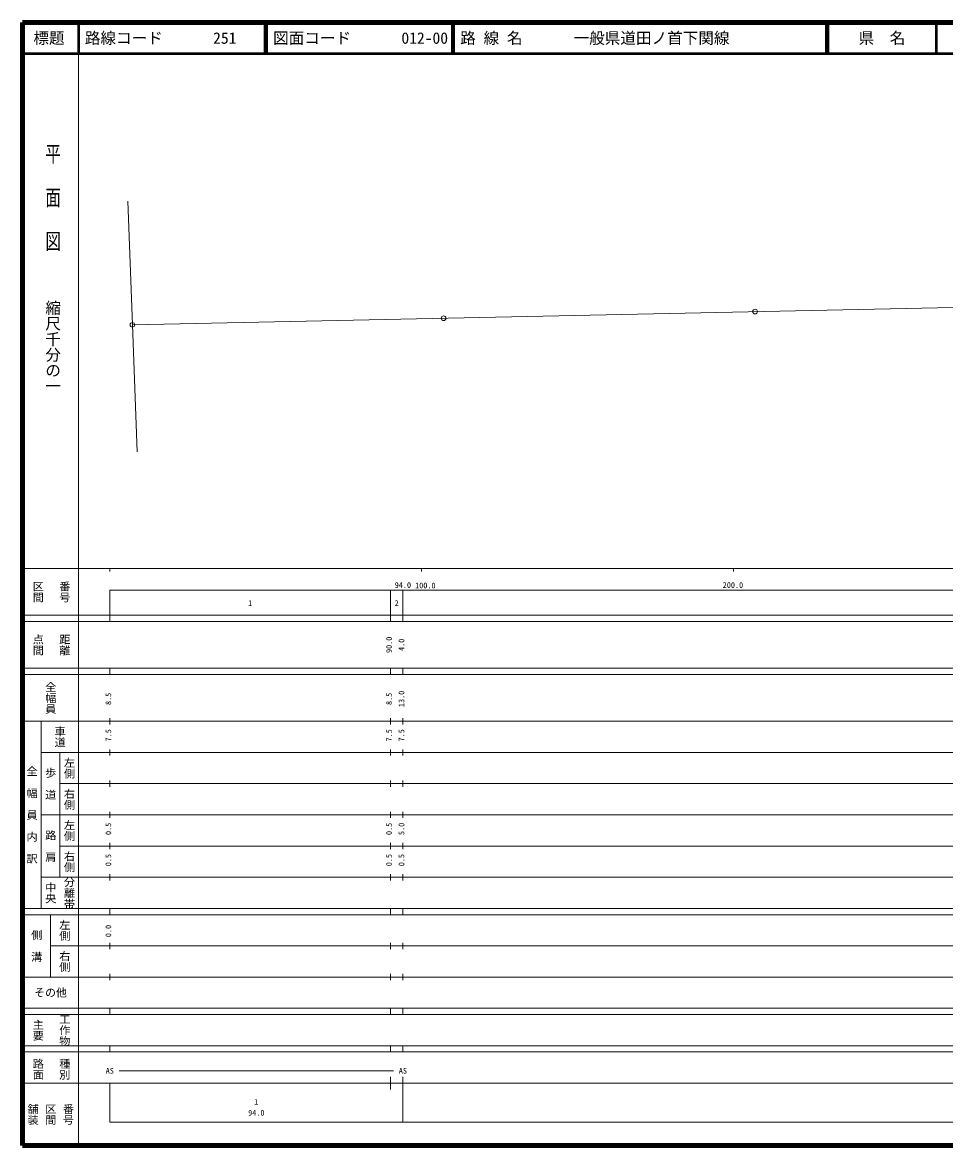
# Model space of a CAD drawing. Units: millimetres at full size, sheet at 1:1000; details may follow other scales. Extents: x 40000 to 680000, y 20000 to 380000.
# Drawn here: x 40000 to 335699, y 20000 to 380000 of the extents above; entities that cross this region are included whole.
import ezdxf
from ezdxf.enums import TextEntityAlignment as Align

# ---------------------------------------------------------------- set-up
doc = ezdxf.new("R2010")
doc.units = ezdxf.units.MM
doc.header["$LTSCALE"] = 1000
for name, color, linetype, lineweight in [('M-BMK-OTRS', 5, 'Continuous', 13), ('M-TTL', 2, 'Continuous', 140), ('M-TTL-BAND', 7, 'Continuous', 13), ('M-TTL-LINE', 7, 'Continuous', 50), ('M-WORK', 1, 'Continuous', 13)]:
    doc.layers.add(name, color=color, linetype=linetype, lineweight=lineweight)
doc.layers.add('M-TTL-TXT', color=7, linetype='Continuous')
doc.styles.add('@ＭＳ ゴシック', font='')
doc.styles.add('ＭＳ ゴシック', font='')
doc.styles.get('@ＭＳ ゴシック').set_extended_font_data('@MS Gothic')
doc.styles.get('ＭＳ ゴシック').set_extended_font_data('MS Gothic')

msp = doc.modelspace()

# ---------------------------------------------------------------- linework, layer by layer
at = {"layer": 'M-BMK-OTRS'}
for q in [(73823, 322760), (76739, 242385)]:
    msp.add_line((75243, 283074), q, dxfattribs=at)
at = {"layer": 'M-TTL'}
for p, q in [((40000, 380000), (40000, 20000)), ((680000, 380000), (40000, 380000)), ((40000, 20000), (680000, 20000))]:
    msp.add_line(p, q, dxfattribs=at)
at = {"layer": 'M-TTL-BAND'}
for p, q in [((58000, 370000), (58000, 20000)), ((40000, 205000), (579000, 205000)), ((68000, 205000), (68000, 204000)), ((168000, 205000), (168000, 204000)), ((268000, 205000), (268000, 204000)), ((68000, 198000), (579000, 198000)), ((68000, 198000), (68000, 188000)), ((158000, 188000), (158000, 198000)), ((162000, 188000), (162000, 198000)), ((40000, 190000), (579000, 190000)), ((40000, 188000), (579000, 188000)), ((40000, 173000), (579000, 173000)), ((68000, 171000), (68000, 173000)), ((158000, 171000), (158000, 173000)), ((162000, 171000), (162000, 173000)), ((40000, 171000), (579000, 171000)), ((40000, 156000), (579000, 156000)), ((46000, 96000), (46000, 156000)), ((68000, 155000), (68000, 157000)), ((158000, 155000), (158000, 157000)), ((162000, 155000), (162000, 157000)), ((46000, 146000), (579000, 146000)), ((52000, 146000), (52000, 106000)), ((68000, 145000), (68000, 147000)), ((158000, 145000), (158000, 147000)), ((162000, 145000), (162000, 147000)), ((68000, 135000), (68000, 137000)), ((158000, 135000), (158000, 137000)), ((162000, 135000), (162000, 137000)), ((52000, 136000), (579000, 136000)), ((46000, 126000), (579000, 126000)), ((68000, 125000), (68000, 127000)), ((158000, 125000), (158000, 127000)), ((162000, 125000), (162000, 127000)), ((52000, 116000), (579000, 116000)), ((68000, 115000), (68000, 117000)), ((158000, 115000), (158000, 117000)), ((162000, 115000), (162000, 117000)), ((46000, 106000), (579000, 106000)), ((68000, 105000), (68000, 107000)), ((158000, 105000), (158000, 107000)), ((162000, 105000), (162000, 107000)), ((40000, 96000), (579000, 96000)), ((40000, 94000), (579000, 94000)), ((49000, 94000), (49000, 74000)), ((68000, 94000), (68000, 96000)), ((158000, 94000), (158000, 96000)), ((162000, 94000), (162000, 96000)), ((49000, 84000), (579000, 84000)), ((68000, 83000), (68000, 85000)), ((158000, 83000), (158000, 85000)), ((162000, 83000), (162000, 85000)), ((40000, 74000), (579000, 74000)), ((68000, 73000), (68000, 75000)), ((158000, 73000), (158000, 75000)), ((162000, 73000), (162000, 75000)), ((40000, 64000), (579000, 64000)), ((40000, 62000), (579000, 62000)), ((68000, 62000), (68000, 64000)), ((158000, 62000), (158000, 64000)), ((162000, 62000), (162000, 64000)), ((40000, 52000), (579000, 52000)), ((68000, 50000), (68000, 52000)), ((158000, 50000), (158000, 52000)), ((162000, 50000), (162000, 52000)), ((40000, 50000), (579000, 50000)), ((71000, 44000), (159000, 44000)), ((40000, 40000), (579000, 40000)), ((68000, 40000), (68000, 27500)), ((158000, 38000), (158000, 42000)), ((162000, 27500), (162000, 42000)), ((68000, 27500), (579000, 27500))]:
    msp.add_line(p, q, dxfattribs=at)
at = {"layer": 'M-TTL-LINE'}
for p, q in [((58000, 380000), (58000, 370000)), ((117750, 380000), (117750, 370000)), ((118250, 380000), (118250, 370000)), ((177750, 380000), (177750, 370000)), ((178250, 380000), (178250, 370000)), ((297750, 380000), (297750, 370000)), ((298250, 380000), (298250, 370000)), ((333000, 380000), (333000, 370000)), ((40000, 370000), (680000, 370000))]:
    msp.add_line(p, q, dxfattribs=at)
at = {"layer": 'M-WORK'}
msp.add_line((375002, 289462), (75243, 283074), dxfattribs=at)
for centre in [(274956, 287330), (175052, 285201), (75243, 283074)]:
    msp.add_circle(centre, 750, dxfattribs=at)

# ---------------------------------------------------------------- texts
at = {"layer": 'M-TTL-BAND', "style": '@ＭＳ ゴシック', "width": 1.4}
msp.add_text('平  面  図', height=3666, rotation=270, dxfattribs=at).set_placement((49777, 306475), align=Align.MIDDLE_RIGHT)
at = {"layer": 'M-TTL-BAND', "style": '@ＭＳ ゴシック'}
msp.add_text('縮尺千分の一', height=3666, rotation=270, dxfattribs=at).set_placement((49777, 261030), align=Align.MIDDLE_RIGHT)
for s, p in [('区間', (45000, 197500)), ('番号', (53500, 197500)), ('点間', (45000, 180500)), ('距離', (53500, 180500)), ('全幅員', (49000, 163500)), ('車道', (52000, 151000)), ('左側', (55000, 141000)), ('全\u3000幅\u3000員\u3000内\u3000訳', (43000, 126000)), ('歩\u3000道', (49000, 136000)), ('右側', (55000, 131000)), ('左側', (55000, 121000)), ('路\u3000肩', (49000, 116000)), ('右側', (55000, 111000)), ('分離帯', (55000, 101000)), ('中央', (49000, 101000)), ('左側', (53500, 89000)), ('側\u3000溝', (44500, 84000)), ('右側', (53500, 79000)), ('工作物', (53500, 57000)), ('主要', (45000, 57000)), ('路面', (45000, 44500)), ('種別', (53500, 44500)), ('舗装', (43333, 30000)), ('区間', (49000, 30000)), ('番号', (54667, 30000))]:
    msp.add_text(s, height=2566, rotation=270, dxfattribs=at).set_placement(p, align=Align.MIDDLE_CENTER)
at = {"layer": 'M-TTL-BAND', "style": 'ＭＳ ゴシック'}
for s, p in [('94.0', (162000, 198195)), ('100.0', (169192, 198061)), ('200.0', (267844, 198195)), ('1', (113000, 192405)), ('2', (160000, 192405)), ('AS', (68000, 42500)), ('AS', (162000, 42500)), ('1', (115000, 32523)), ('94.0', (115000, 29033))]:
    msp.add_text(s, height=1833, dxfattribs=at).set_placement(p, align=Align.BOTTOM_CENTER)
for s, p in [('90.0', (159000, 180500)), ('4.0', (163000, 180500)), ('8.5', (69000, 163174)), ('8.5', (159000, 163174)), ('13.0', (163000, 163174)), ('7.5', (69000, 151500)), ('7.5', (159000, 151500)), ('7.5', (163000, 151500)), ('0.5', (69000, 121500)), ('0.5', (159000, 121500)), ('5.0', (163000, 121500)), ('0.5', (69000, 111500)), ('0.5', (159000, 111500)), ('0.5', (163000, 111500)), ('0.0', (69000, 88764))]:
    msp.add_text(s, height=1833, rotation=90, dxfattribs=at).set_placement(p, align=Align.BOTTOM_CENTER)
msp.add_text('その他', height=2566, dxfattribs=at).set_placement((49000, 69000), align=Align.MIDDLE_CENTER)
at = {"layer": 'M-TTL-TXT', "style": 'ＭＳ ゴシック'}
for s, p in [('標題', (48500, 375000)), ('県\u3000名', (315625, 375000))]:
    msp.add_text(s, height=3666, dxfattribs=at).set_placement(p, align=Align.MIDDLE_CENTER)
for s, p in [('路線コード', (60000, 375000)), ('251', (101142, 375000)), ('図面コード', (120380, 375000)), ('012-00', (161521, 375000)), ('路 線 名', (180380, 375000)), ('一般県道田ノ首下関線', (216734, 375000))]:
    msp.add_text(s, height=3666, dxfattribs=at).set_placement(p, align=Align.MIDDLE_LEFT)

doc.saveas('drawing.dxf')
